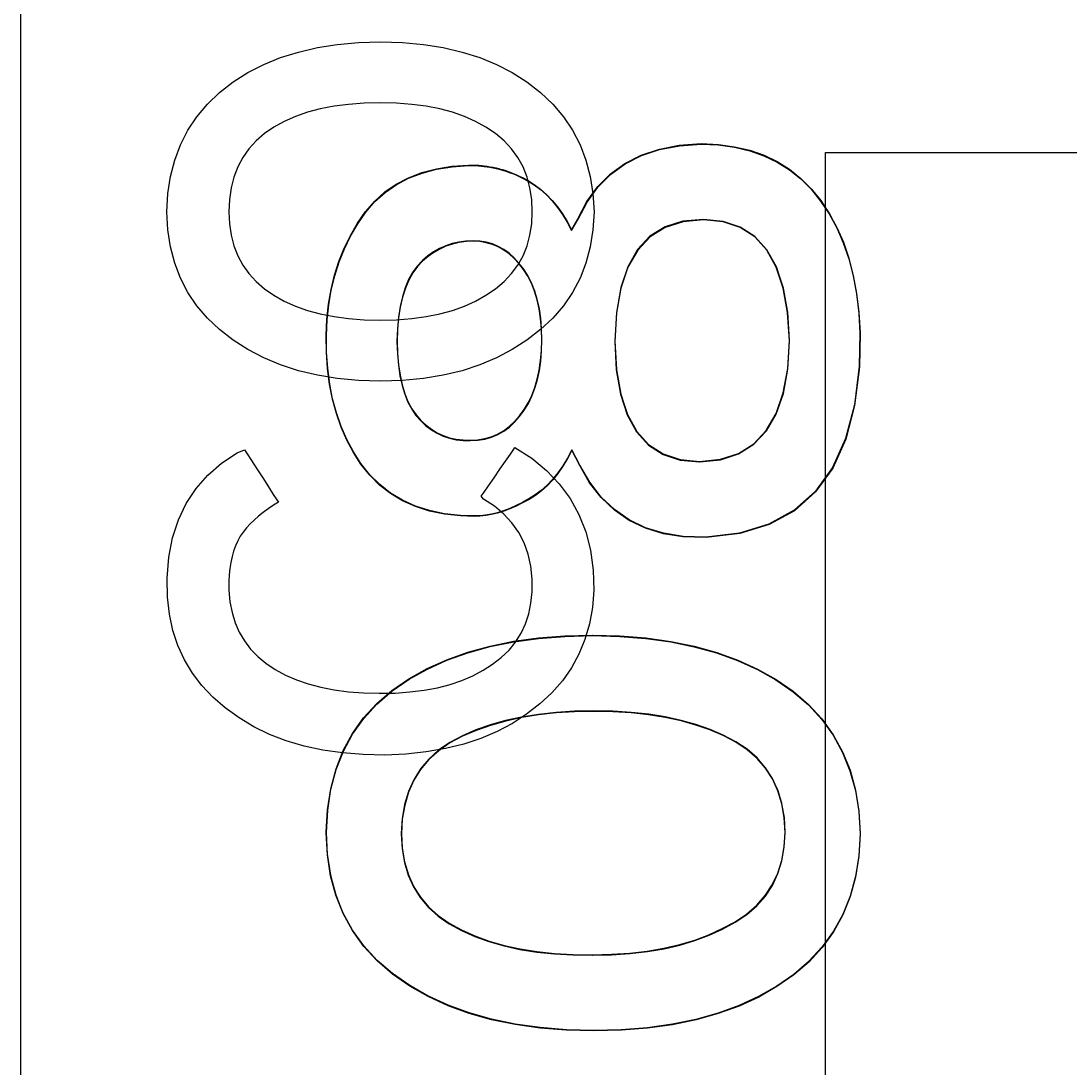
# Model space of a CAD drawing. Extents: x 1 to 47.7, y 0.2 to 35.
# Drawn here: x 36.2985 to 36.4955, y 18.4679 to 18.6645 of the extents above; entities that cross this region are included whole.
import ezdxf

# ---------------------------------------------------------------- set-up
doc = ezdxf.new("R2010")
doc.units = 0
doc.header["$MEASUREMENT"] = 0
for name, color, linetype in [('7_2___8__INDEPENDENT_INPUT', 7, 'CONTINUOUS'), ('7_3___8__OPTOISO_INDEPENDE', 7, 'CONTINUOUS'), ('7_4___24__OPTOISO_INDEPEND', 7, 'CONTINUOUS'), ('7_5___8__INDEPENDENT_INPUT', 7, 'CONTINUOUS'), ('7_6____8__INDEPENDENT_INPU', 7, 'CONTINUOUS'), ('7_7____8__OPTOISO_INDEPEND', 7, 'CONTINUOUS'), ('7_8____8__OPTOISO_INDEPEND', 7, 'CONTINUOUS'), ('8_0_____DWG', 7, 'CONTINUOUS')]:
    doc.layers.add(name, color=color, linetype=linetype)

msp = doc.modelspace()

# ---------------------------------------------------------------- linework, layer by layer
at = {"layer": '7_2___8__INDEPENDENT_INPUT'}
for points in [[(36.42624, 18.64151), (36.42946, 18.64135), (36.4325, 18.64093), (36.43535, 18.64026), (36.43803, 18.63932), (36.44052, 18.63813), (36.44283, 18.63669), (36.44496, 18.63498), (36.44691, 18.63302), (36.44869, 18.63081), (36.4503, 18.62839), (36.45172, 18.62578), (36.45294, 18.62297), (36.45396, 18.61996), (36.45478, 18.61676), (36.45541, 18.61336), (36.45584, 18.60976), (36.45607, 18.60597), (36.45594, 18.59971), (36.45503, 18.59243), (36.45336, 18.58609), (36.45092, 18.58068), (36.44771, 18.5762), (36.44372, 18.57265), (36.43897, 18.57004), (36.43345, 18.56836), (36.42716, 18.56761), (36.42282, 18.56774), (36.41915, 18.56834), (36.41578, 18.56937), (36.41271, 18.57084), (36.40993, 18.57276), (36.40746, 18.57511), (36.40529, 18.5779), (36.40342, 18.58113), (36.40194, 18.58401), (36.40112, 18.58244), (36.40024, 18.58099), (36.39931, 18.57966), (36.39833, 18.57845), (36.39729, 18.57735), (36.39621, 18.57638), (36.39507, 18.57552), (36.39388, 18.57477), (36.39266, 18.57412), (36.39146, 18.57351), (36.39028, 18.57299), (36.38912, 18.57255), (36.38798, 18.57219), (36.38685, 18.57192), (36.38574, 18.57172), (36.38465, 18.57161), (36.38358, 18.57157), (36.38101, 18.57167), (36.37801, 18.572), (36.37519, 18.57259), (36.37257, 18.57343), (36.37014, 18.57453), (36.3679, 18.57587), (36.36585, 18.57747), (36.36399, 18.57932), (36.36232, 18.58143), (36.36091, 18.58361), (36.35967, 18.58592), (36.35861, 18.58836), (36.35771, 18.59092), (36.35699, 18.5936), (36.35644, 18.59641), (36.35606, 18.59934), (36.35585, 18.6024), (36.35581, 18.60552), (36.35595, 18.60848), (36.35626, 18.61134), (36.35673, 18.61411), (36.35738, 18.61678), (36.3582, 18.61936), (36.3592, 18.62185), (36.36036, 18.62425), (36.36169, 18.62655), (36.36321, 18.62874), (36.36492, 18.63071), (36.36683, 18.63242), (36.36895, 18.63388), (36.37126, 18.6351), (36.37378, 18.63607), (36.3765, 18.63678), (36.37943, 18.63725), (36.38255, 18.63747), (36.38343, 18.63748), (36.38393, 18.63746), (36.38444, 18.63743), (36.38496, 18.63738), (36.38549, 18.63732), (36.38603, 18.63725), (36.38658, 18.63716), (36.38714, 18.63706), (36.38771, 18.63694), (36.38832, 18.63679), (36.38894, 18.63662), (36.38956, 18.63643), (36.39018, 18.63621), (36.3908, 18.63597), (36.39143, 18.63571), (36.39206, 18.63542), (36.39269, 18.63511), (36.39361, 18.63463), (36.39486, 18.63385), (36.39604, 18.63296), (36.39717, 18.63196), (36.39823, 18.63084), (36.39923, 18.62962), (36.40017, 18.62829), (36.40105, 18.62685), (36.40186, 18.62529), (36.40308, 18.62739), (36.40478, 18.63062), (36.40681, 18.63343), (36.40919, 18.63582), (36.41192, 18.6378), (36.41498, 18.63935), (36.41839, 18.64049), (36.42215, 18.64121)], [(36.42665, 18.62726), (36.4228, 18.62693), (36.41946, 18.62588), (36.41662, 18.62411), (36.41429, 18.62161), (36.41246, 18.61839), (36.41113, 18.61445), (36.41031, 18.60979), (36.40999, 18.6044), (36.4103, 18.59911), (36.41109, 18.59452), (36.41236, 18.59064), (36.41412, 18.58746), (36.41636, 18.58499), (36.41908, 18.58322), (36.42228, 18.58216), (36.42596, 18.58181), (36.42985, 18.58222), (36.43324, 18.58333), (36.43611, 18.58513), (36.43847, 18.58762), (36.44032, 18.59081), (36.44166, 18.59469), (36.4425, 18.59926), (36.44282, 18.60453), (36.44248, 18.60986), (36.44165, 18.61448), (36.44035, 18.61838), (36.43857, 18.62158), (36.43631, 18.62406), (36.43357, 18.62584), (36.43035, 18.6269)], [(36.38341, 18.62326), (36.38205, 18.6232), (36.38075, 18.62302), (36.37949, 18.62273), (36.37827, 18.62233), (36.3771, 18.6218), (36.37598, 18.62116), (36.37491, 18.6204), (36.37388, 18.61953), (36.37291, 18.61851), (36.37205, 18.61732), (36.37129, 18.61596), (36.37065, 18.61444), (36.37011, 18.61275), (36.36969, 18.61091), (36.36938, 18.6089), (36.36918, 18.60673), (36.3691, 18.6044), (36.36918, 18.60211), (36.36937, 18.59997), (36.36966, 18.59799), (36.37005, 18.59618), (36.37055, 18.59453), (36.37115, 18.59304), (36.37186, 18.59171), (36.37267, 18.59054), (36.37358, 18.58952), (36.37455, 18.58863), (36.37557, 18.58785), (36.37665, 18.5872), (36.37779, 18.58668), (36.37897, 18.58627), (36.38022, 18.586), (36.38152, 18.58584), (36.38287, 18.58582), (36.38425, 18.58589), (36.38556, 18.5861), (36.38681, 18.58645), (36.388, 18.58695), (36.38913, 18.58759), (36.39018, 18.58837), (36.39118, 18.58929), (36.39211, 18.59035), (36.39298, 18.59154), (36.39376, 18.59282), (36.39443, 18.5942), (36.395, 18.59568), (36.39547, 18.59727), (36.39583, 18.59897), (36.39609, 18.60076), (36.39624, 18.60266), (36.39629, 18.60467), (36.39624, 18.60675), (36.39608, 18.60872), (36.39581, 18.61056), (36.39544, 18.61229), (36.39495, 18.61389), (36.39436, 18.61537), (36.39367, 18.61672), (36.39286, 18.61796), (36.39199, 18.61907), (36.39111, 18.62005), (36.39016, 18.6209), (36.38917, 18.62162), (36.38812, 18.62221), (36.38702, 18.62267), (36.38587, 18.62299), (36.38467, 18.62319)], [(36.40579, 18.54919), (36.41094, 18.54906), (36.41584, 18.54867), (36.42051, 18.54802), (36.42494, 18.54711), (36.42914, 18.54594), (36.43309, 18.54451), (36.43681, 18.54282), (36.44029, 18.54087), (36.44352, 18.53865), (36.4464, 18.53617), (36.4489, 18.53345), (36.45104, 18.53048), (36.4528, 18.52727), (36.45419, 18.52381), (36.4552, 18.5201), (36.45584, 18.51614), (36.45611, 18.51194), (36.45584, 18.50777), (36.45521, 18.50386), (36.4542, 18.50018), (36.45283, 18.49675), (36.45108, 18.49357), (36.44897, 18.49062), (36.44649, 18.48793), (36.44364, 18.48547), (36.44045, 18.48326), (36.43703, 18.48131), (36.43335, 18.47962), (36.42943, 18.47819), (36.42526, 18.47702), (36.42083, 18.47611), (36.41616, 18.47546), (36.41123, 18.47507), (36.40606, 18.47494), (36.4009, 18.47507), (36.39598, 18.47547), (36.3913, 18.47613), (36.38686, 18.47705), (36.38266, 18.47824), (36.3787, 18.47969), (36.37498, 18.4814), (36.3715, 18.48338), (36.36826, 18.48562), (36.36537, 18.4881), (36.36286, 18.49082), (36.36073, 18.49378), (36.35899, 18.49699), (36.35762, 18.50043), (36.35664, 18.50411), (36.35603, 18.50803), (36.35581, 18.51219), (36.35606, 18.5164), (36.35667, 18.52035), (36.35766, 18.52405), (36.35902, 18.5275), (36.36075, 18.5307), (36.36285, 18.53365), (36.36531, 18.53635), (36.36815, 18.53879), (36.37134, 18.54098), (36.37478, 18.54291), (36.37846, 18.54457), (36.3824, 18.54598), (36.38658, 18.54714), (36.39101, 18.54803), (36.39569, 18.54867), (36.40061, 18.54906)], [(36.40606, 18.53496), (36.40244, 18.53489), (36.39898, 18.53467), (36.39566, 18.5343), (36.3925, 18.53379), (36.38949, 18.53314), (36.38664, 18.53234), (36.38394, 18.53139), (36.38139, 18.5303), (36.37901, 18.52904), (36.3769, 18.52758), (36.37507, 18.52592), (36.37352, 18.52407), (36.37225, 18.52203), (36.37125, 18.5198), (36.37053, 18.51737), (36.37008, 18.51475), (36.36991, 18.51194), (36.37008, 18.50917), (36.37052, 18.50659), (36.37123, 18.50419), (36.37222, 18.50199), (36.37348, 18.49998), (36.37501, 18.49816), (36.37681, 18.49653), (36.37889, 18.49508), (36.38122, 18.49382), (36.38372, 18.4927), (36.38638, 18.49173), (36.38921, 18.49092), (36.3922, 18.49027), (36.39535, 18.48976), (36.39867, 18.48941), (36.40215, 18.48921), (36.40579, 18.48917), (36.40939, 18.48925), (36.41283, 18.48948), (36.41612, 18.48986), (36.41925, 18.49039), (36.42223, 18.49108), (36.42504, 18.49192), (36.42771, 18.49292), (36.43022, 18.49407), (36.4326, 18.49535), (36.43478, 18.49681), (36.43667, 18.49845), (36.43827, 18.50028), (36.43959, 18.50229), (36.44063, 18.50448), (36.44137, 18.50687), (36.44183, 18.50944), (36.442, 18.51219), (36.44183, 18.51501), (36.44138, 18.51762), (36.44064, 18.52004), (36.43963, 18.52226), (36.43833, 18.52429), (36.43674, 18.52612), (36.43488, 18.52775), (36.43273, 18.52918), (36.43037, 18.53041), (36.42789, 18.53148), (36.42525, 18.5324), (36.42245, 18.53318), (36.41949, 18.53382), (36.41637, 18.53432), (36.4131, 18.53468), (36.40966, 18.53489)]]:
    msp.add_lwpolyline(points, close=True, dxfattribs=at)
at = {"layer": '7_3___8__OPTOISO_INDEPENDE'}
for points in [[(36.42624, 18.64151), (36.42946, 18.64135), (36.4325, 18.64093), (36.43535, 18.64026), (36.43803, 18.63932), (36.44052, 18.63813), (36.44283, 18.63669), (36.44496, 18.63498), (36.44691, 18.63302), (36.44869, 18.63081), (36.4503, 18.62839), (36.45172, 18.62578), (36.45294, 18.62297), (36.45396, 18.61996), (36.45478, 18.61676), (36.45541, 18.61336), (36.45584, 18.60976), (36.45607, 18.60597), (36.45594, 18.59971), (36.45503, 18.59243), (36.45336, 18.58609), (36.45092, 18.58068), (36.44771, 18.5762), (36.44372, 18.57265), (36.43897, 18.57004), (36.43345, 18.56836), (36.42716, 18.56761), (36.42282, 18.56774), (36.41915, 18.56834), (36.41578, 18.56937), (36.41271, 18.57084), (36.40993, 18.57276), (36.40746, 18.57511), (36.40529, 18.5779), (36.40342, 18.58113), (36.40194, 18.58401), (36.40112, 18.58244), (36.40024, 18.58099), (36.39931, 18.57966), (36.39833, 18.57845), (36.39729, 18.57735), (36.39621, 18.57638), (36.39507, 18.57552), (36.39388, 18.57477), (36.39266, 18.57412), (36.39146, 18.57351), (36.39028, 18.57299), (36.38912, 18.57255), (36.38798, 18.57219), (36.38685, 18.57192), (36.38574, 18.57172), (36.38465, 18.57161), (36.38358, 18.57157), (36.38101, 18.57167), (36.37801, 18.572), (36.37519, 18.57259), (36.37257, 18.57343), (36.37014, 18.57453), (36.3679, 18.57587), (36.36585, 18.57747), (36.36399, 18.57932), (36.36232, 18.58143), (36.36091, 18.58361), (36.35967, 18.58592), (36.35861, 18.58836), (36.35771, 18.59092), (36.35699, 18.5936), (36.35644, 18.59641), (36.35606, 18.59934), (36.35585, 18.6024), (36.35581, 18.60552), (36.35595, 18.60848), (36.35626, 18.61134), (36.35673, 18.61411), (36.35738, 18.61678), (36.3582, 18.61936), (36.3592, 18.62185), (36.36036, 18.62425), (36.36169, 18.62655), (36.36321, 18.62874), (36.36492, 18.63071), (36.36683, 18.63242), (36.36895, 18.63388), (36.37126, 18.6351), (36.37378, 18.63607), (36.3765, 18.63678), (36.37943, 18.63725), (36.38255, 18.63747), (36.38343, 18.63748), (36.38393, 18.63746), (36.38444, 18.63743), (36.38496, 18.63738), (36.38549, 18.63732), (36.38603, 18.63725), (36.38658, 18.63716), (36.38714, 18.63706), (36.38771, 18.63694), (36.38832, 18.63679), (36.38894, 18.63662), (36.38956, 18.63643), (36.39018, 18.63621), (36.3908, 18.63597), (36.39143, 18.63571), (36.39206, 18.63542), (36.39269, 18.63511), (36.39361, 18.63463), (36.39486, 18.63385), (36.39604, 18.63296), (36.39717, 18.63196), (36.39823, 18.63084), (36.39923, 18.62962), (36.40017, 18.62829), (36.40105, 18.62685), (36.40186, 18.62529), (36.40308, 18.62739), (36.40478, 18.63062), (36.40681, 18.63343), (36.40919, 18.63582), (36.41192, 18.6378), (36.41498, 18.63935), (36.41839, 18.64049), (36.42215, 18.64121)], [(36.42665, 18.62726), (36.4228, 18.62693), (36.41946, 18.62588), (36.41662, 18.62411), (36.41429, 18.62161), (36.41246, 18.61839), (36.41113, 18.61445), (36.41031, 18.60979), (36.40999, 18.6044), (36.4103, 18.59911), (36.41109, 18.59452), (36.41236, 18.59064), (36.41412, 18.58746), (36.41636, 18.58499), (36.41908, 18.58322), (36.42228, 18.58216), (36.42596, 18.58181), (36.42985, 18.58222), (36.43324, 18.58333), (36.43611, 18.58513), (36.43847, 18.58762), (36.44032, 18.59081), (36.44166, 18.59469), (36.4425, 18.59926), (36.44282, 18.60453), (36.44248, 18.60986), (36.44165, 18.61448), (36.44035, 18.61838), (36.43857, 18.62158), (36.43631, 18.62406), (36.43357, 18.62584), (36.43035, 18.6269)], [(36.38341, 18.62326), (36.38205, 18.6232), (36.38075, 18.62302), (36.37949, 18.62273), (36.37827, 18.62233), (36.3771, 18.6218), (36.37598, 18.62116), (36.37491, 18.6204), (36.37388, 18.61953), (36.37291, 18.61851), (36.37205, 18.61732), (36.37129, 18.61596), (36.37065, 18.61444), (36.37011, 18.61275), (36.36969, 18.61091), (36.36938, 18.6089), (36.36918, 18.60673), (36.3691, 18.6044), (36.36918, 18.60211), (36.36937, 18.59997), (36.36966, 18.59799), (36.37005, 18.59618), (36.37055, 18.59453), (36.37115, 18.59304), (36.37186, 18.59171), (36.37267, 18.59054), (36.37358, 18.58952), (36.37455, 18.58863), (36.37557, 18.58785), (36.37665, 18.5872), (36.37779, 18.58668), (36.37897, 18.58627), (36.38022, 18.586), (36.38152, 18.58584), (36.38287, 18.58582), (36.38425, 18.58589), (36.38556, 18.5861), (36.38681, 18.58645), (36.388, 18.58695), (36.38913, 18.58759), (36.39018, 18.58837), (36.39118, 18.58929), (36.39211, 18.59035), (36.39298, 18.59154), (36.39376, 18.59282), (36.39443, 18.5942), (36.395, 18.59568), (36.39547, 18.59727), (36.39583, 18.59897), (36.39609, 18.60076), (36.39624, 18.60266), (36.39629, 18.60467), (36.39624, 18.60675), (36.39608, 18.60872), (36.39581, 18.61056), (36.39544, 18.61229), (36.39495, 18.61389), (36.39436, 18.61537), (36.39367, 18.61672), (36.39286, 18.61796), (36.39199, 18.61907), (36.39111, 18.62005), (36.39016, 18.6209), (36.38917, 18.62162), (36.38812, 18.62221), (36.38702, 18.62267), (36.38587, 18.62299), (36.38467, 18.62319)], [(36.40579, 18.54919), (36.41094, 18.54906), (36.41584, 18.54867), (36.42051, 18.54802), (36.42494, 18.54711), (36.42914, 18.54594), (36.43309, 18.54451), (36.43681, 18.54282), (36.44029, 18.54087), (36.44352, 18.53865), (36.4464, 18.53617), (36.4489, 18.53345), (36.45104, 18.53048), (36.4528, 18.52727), (36.45419, 18.52381), (36.4552, 18.5201), (36.45584, 18.51614), (36.45611, 18.51194), (36.45584, 18.50777), (36.45521, 18.50386), (36.4542, 18.50018), (36.45283, 18.49675), (36.45108, 18.49357), (36.44897, 18.49062), (36.44649, 18.48793), (36.44364, 18.48547), (36.44045, 18.48326), (36.43703, 18.48131), (36.43335, 18.47962), (36.42943, 18.47819), (36.42526, 18.47702), (36.42083, 18.47611), (36.41616, 18.47546), (36.41123, 18.47507), (36.40606, 18.47494), (36.4009, 18.47507), (36.39598, 18.47547), (36.3913, 18.47613), (36.38686, 18.47705), (36.38266, 18.47824), (36.3787, 18.47969), (36.37498, 18.4814), (36.3715, 18.48338), (36.36826, 18.48562), (36.36537, 18.4881), (36.36286, 18.49082), (36.36073, 18.49378), (36.35899, 18.49699), (36.35762, 18.50043), (36.35664, 18.50411), (36.35603, 18.50803), (36.35581, 18.51219), (36.35606, 18.5164), (36.35667, 18.52035), (36.35766, 18.52405), (36.35902, 18.5275), (36.36075, 18.5307), (36.36285, 18.53365), (36.36531, 18.53635), (36.36815, 18.53879), (36.37134, 18.54098), (36.37478, 18.54291), (36.37846, 18.54457), (36.3824, 18.54598), (36.38658, 18.54714), (36.39101, 18.54803), (36.39569, 18.54867), (36.40061, 18.54906)], [(36.40606, 18.53496), (36.40244, 18.53489), (36.39898, 18.53467), (36.39566, 18.5343), (36.3925, 18.53379), (36.38949, 18.53314), (36.38664, 18.53234), (36.38394, 18.53139), (36.38139, 18.5303), (36.37901, 18.52904), (36.3769, 18.52758), (36.37507, 18.52592), (36.37352, 18.52407), (36.37225, 18.52203), (36.37125, 18.5198), (36.37053, 18.51737), (36.37008, 18.51475), (36.36991, 18.51194), (36.37008, 18.50917), (36.37052, 18.50659), (36.37123, 18.50419), (36.37222, 18.50199), (36.37348, 18.49998), (36.37501, 18.49816), (36.37681, 18.49653), (36.37889, 18.49508), (36.38122, 18.49382), (36.38372, 18.4927), (36.38638, 18.49173), (36.38921, 18.49092), (36.3922, 18.49027), (36.39535, 18.48976), (36.39867, 18.48941), (36.40215, 18.48921), (36.40579, 18.48917), (36.40939, 18.48925), (36.41283, 18.48948), (36.41612, 18.48986), (36.41925, 18.49039), (36.42223, 18.49108), (36.42504, 18.49192), (36.42771, 18.49292), (36.43022, 18.49407), (36.4326, 18.49535), (36.43478, 18.49681), (36.43667, 18.49845), (36.43827, 18.50028), (36.43959, 18.50229), (36.44063, 18.50448), (36.44137, 18.50687), (36.44183, 18.50944), (36.442, 18.51219), (36.44183, 18.51501), (36.44138, 18.51762), (36.44064, 18.52004), (36.43963, 18.52226), (36.43833, 18.52429), (36.43674, 18.52612), (36.43488, 18.52775), (36.43273, 18.52918), (36.43037, 18.53041), (36.42789, 18.53148), (36.42525, 18.5324), (36.42245, 18.53318), (36.41949, 18.53382), (36.41637, 18.53432), (36.4131, 18.53468), (36.40966, 18.53489)]]:
    msp.add_lwpolyline(points, close=True, dxfattribs=at)
at = {"layer": '7_4___24__OPTOISO_INDEPEND'}
for points in [[(36.36597, 18.66065), (36.3701, 18.66051), (36.37404, 18.66014), (36.37778, 18.65954), (36.38132, 18.65871), (36.38466, 18.65766), (36.3878, 18.65637), (36.39074, 18.65485), (36.39348, 18.6531), (36.39604, 18.65111), (36.39835, 18.64892), (36.40035, 18.64656), (36.40206, 18.64402), (36.40347, 18.6413), (36.40458, 18.63842), (36.40539, 18.63535), (36.4059, 18.63211), (36.40611, 18.6287), (36.4059, 18.62532), (36.40539, 18.62211), (36.40458, 18.61908), (36.40347, 18.61623), (36.40206, 18.61355), (36.40035, 18.61105), (36.39835, 18.60873), (36.39604, 18.60659), (36.39348, 18.6046), (36.39074, 18.60281), (36.3878, 18.60125), (36.38466, 18.59993), (36.38132, 18.59885), (36.37778, 18.598), (36.37404, 18.59738), (36.3701, 18.597), (36.36597, 18.59686), (36.36183, 18.597), (36.35788, 18.59738), (36.35413, 18.598), (36.35058, 18.59885), (36.34722, 18.59993), (36.34405, 18.60125), (36.34109, 18.60281), (36.33831, 18.6046), (36.33575, 18.60659), (36.33348, 18.60873), (36.33151, 18.61105), (36.32983, 18.61355), (36.32845, 18.61623), (36.32736, 18.61908), (36.32657, 18.62211), (36.32607, 18.62532), (36.32587, 18.6287), (36.32607, 18.63211), (36.32657, 18.63535), (36.32736, 18.63842), (36.32845, 18.6413), (36.32983, 18.64402), (36.33151, 18.64656), (36.33348, 18.64892), (36.33575, 18.65111), (36.33831, 18.6531), (36.34109, 18.65485), (36.34405, 18.65637), (36.34722, 18.65766), (36.35058, 18.65871), (36.35413, 18.65954), (36.35788, 18.66014), (36.36183, 18.66051)], [(36.36597, 18.64916), (36.36291, 18.64909), (36.36001, 18.64888), (36.35727, 18.64852), (36.35469, 18.64802), (36.35227, 18.64738), (36.35001, 18.64659), (36.3479, 18.64567), (36.34595, 18.6446), (36.34419, 18.64338), (36.34264, 18.64202), (36.34129, 18.64052), (36.34015, 18.63889), (36.33921, 18.63712), (36.33847, 18.63522), (36.33794, 18.63318), (36.33761, 18.63101), (36.33748, 18.6287), (36.33761, 18.62644), (36.33794, 18.62431), (36.33847, 18.62231), (36.33921, 18.62043), (36.34015, 18.61869), (36.34129, 18.61708), (36.34264, 18.61559), (36.34419, 18.61424), (36.34595, 18.61301), (36.3479, 18.61192), (36.35001, 18.61097), (36.35227, 18.61017), (36.35469, 18.60952), (36.35727, 18.60901), (36.36001, 18.60864), (36.36291, 18.60842), (36.36597, 18.60835), (36.36899, 18.60842), (36.37185, 18.60864), (36.37456, 18.60901), (36.37711, 18.60952), (36.37951, 18.61017), (36.38175, 18.61097), (36.38384, 18.61192), (36.38577, 18.61301), (36.38757, 18.61424), (36.3892, 18.61559), (36.39061, 18.61708), (36.3918, 18.61869), (36.39277, 18.62043), (36.39353, 18.62231), (36.39407, 18.62431), (36.3944, 18.62644), (36.3945, 18.6287), (36.3944, 18.63101), (36.39407, 18.63318), (36.39353, 18.63522), (36.39277, 18.63712), (36.3918, 18.63889), (36.39061, 18.64052), (36.3892, 18.64202), (36.38757, 18.64338), (36.38577, 18.6446), (36.38384, 18.64567), (36.38175, 18.64659), (36.37951, 18.64738), (36.37711, 18.64802), (36.37456, 18.64852), (36.37185, 18.64888), (36.36899, 18.64909)], [(36.39125, 18.58444), (36.3944, 18.5824), (36.39718, 18.58013), (36.39958, 18.57761), (36.40161, 18.57485), (36.40327, 18.57185), (36.40454, 18.56861), (36.40544, 18.56513), (36.40597, 18.56141), (36.40609, 18.55763), (36.40581, 18.55437), (36.40525, 18.55129), (36.4044, 18.54837), (36.40327, 18.54562), (36.40186, 18.54304), (36.40017, 18.54062), (36.39819, 18.53838), (36.39593, 18.5363), (36.39343, 18.53437), (36.39076, 18.53262), (36.3879, 18.5311), (36.38485, 18.5298), (36.38162, 18.52873), (36.37819, 18.52788), (36.37458, 18.52725), (36.37078, 18.52685), (36.36679, 18.52667), (36.36273, 18.52675), (36.35884, 18.52706), (36.35514, 18.5276), (36.35163, 18.52836), (36.3483, 18.52935), (36.34516, 18.53055), (36.3422, 18.53199), (36.33942, 18.53364), (36.33683, 18.53551), (36.33449, 18.53752), (36.33243, 18.5397), (36.33066, 18.54205), (36.32916, 18.54456), (36.32794, 18.54724), (36.327, 18.55009), (36.32635, 18.55311), (36.32597, 18.5563), (36.3259, 18.55989), (36.32624, 18.56382), (36.32695, 18.56747), (36.32804, 18.57084), (36.3295, 18.57392), (36.33134, 18.57672), (36.33355, 18.57924), (36.33614, 18.58147), (36.3391, 18.58342), (36.34047, 18.58399), (36.34096, 18.58324), (36.34176, 18.582), (36.34277, 18.58043), (36.34387, 18.57873), (36.34494, 18.57707), (36.34586, 18.57563), (36.34653, 18.57459), (36.34682, 18.57414), (36.3459, 18.57357), (36.3449, 18.57291), (36.34395, 18.57223), (36.34307, 18.57153), (36.34226, 18.57081), (36.34151, 18.57008), (36.34082, 18.56932), (36.3402, 18.56855), (36.33964, 18.56776), (36.33917, 18.56688), (36.33875, 18.56595), (36.33839, 18.56497), (36.3381, 18.56394), (36.33786, 18.56285), (36.33768, 18.56171), (36.33756, 18.56052), (36.33749, 18.55928), (36.33751, 18.55761), (36.33771, 18.55546), (36.3381, 18.55343), (36.33868, 18.55153), (36.33945, 18.54976), (36.34042, 18.54811), (36.34158, 18.54658), (36.34294, 18.54519), (36.34448, 18.54391), (36.34623, 18.54275), (36.34815, 18.5417), (36.35022, 18.5408), (36.35243, 18.54003), (36.3548, 18.5394), (36.35731, 18.5389), (36.35998, 18.53855), (36.3628, 18.53833), (36.36576, 18.53826), (36.36872, 18.53832), (36.37152, 18.53851), (36.37418, 18.53885), (36.37668, 18.53932), (36.37905, 18.53994), (36.38126, 18.54069), (36.38333, 18.54157), (36.38525, 18.5426), (36.38703, 18.54375), (36.38868, 18.54501), (36.39013, 18.54639), (36.39136, 18.5479), (36.3924, 18.54953), (36.39322, 18.55129), (36.39385, 18.55317), (36.39426, 18.55518), (36.39447, 18.55732), (36.39448, 18.5597), (36.39423, 18.56213), (36.39373, 18.56441), (36.39297, 18.56653), (36.39196, 18.56849), (36.39069, 18.57029), (36.38917, 18.57194), (36.3874, 18.57342), (36.38536, 18.57475), (36.38491, 18.57526), (36.38544, 18.57603), (36.38628, 18.57725), (36.38732, 18.57874), (36.38842, 18.58034), (36.38948, 18.58188), (36.39039, 18.58319), (36.39101, 18.5841)]]:
    msp.add_lwpolyline(points, close=True, dxfattribs=at)
msp.add_lwpolyline([(36.49957, 18.33981), (36.44958, 18.33981), (36.44958, 18.63986), (36.70423, 18.63986)], dxfattribs=at)
at = {"layer": '7_5___8__INDEPENDENT_INPUT'}
for points in [[(36.42622, 18.64141), (36.42944, 18.64125), (36.43248, 18.64084), (36.43534, 18.64016), (36.43801, 18.63923), (36.44051, 18.63804), (36.44282, 18.63659), (36.44495, 18.63489), (36.44689, 18.63293), (36.44867, 18.63071), (36.45029, 18.6283), (36.4517, 18.62568), (36.45292, 18.62287), (36.45395, 18.61987), (36.45477, 18.61666), (36.4554, 18.61326), (36.45583, 18.60967), (36.45606, 18.60587), (36.45592, 18.59961), (36.45502, 18.59234), (36.45335, 18.58599), (36.4509, 18.58058), (36.44769, 18.5761), (36.44371, 18.57256), (36.43896, 18.56995), (36.43344, 18.56826), (36.42715, 18.56752), (36.4228, 18.56765), (36.41913, 18.56824), (36.41576, 18.56928), (36.41269, 18.57075), (36.40992, 18.57266), (36.40745, 18.57501), (36.40528, 18.5778), (36.40341, 18.58103), (36.40193, 18.58391), (36.4011, 18.58235), (36.40023, 18.5809), (36.3993, 18.57957), (36.39831, 18.57836), (36.39728, 18.57726), (36.39619, 18.57628), (36.39506, 18.57542), (36.39387, 18.57468), (36.39264, 18.57402), (36.39145, 18.57342), (36.39027, 18.5729), (36.38911, 18.57246), (36.38796, 18.5721), (36.38684, 18.57182), (36.38573, 18.57163), (36.38464, 18.57151), (36.38356, 18.57148), (36.381, 18.57157), (36.37799, 18.57191), (36.37518, 18.5725), (36.37256, 18.57334), (36.37013, 18.57443), (36.36788, 18.57578), (36.36583, 18.57738), (36.36397, 18.57923), (36.3623, 18.58133), (36.3609, 18.58352), (36.35966, 18.58583), (36.35859, 18.58826), (36.3577, 18.59082), (36.35698, 18.59351), (36.35643, 18.59632), (36.35605, 18.59925), (36.35584, 18.60231), (36.3558, 18.60543), (36.35594, 18.60838), (36.35624, 18.61124), (36.35672, 18.61401), (36.35737, 18.61669), (36.35819, 18.61927), (36.35918, 18.62176), (36.36035, 18.62415), (36.36168, 18.62646), (36.36319, 18.62865), (36.3649, 18.63061), (36.36682, 18.63232), (36.36893, 18.63379), (36.37125, 18.635), (36.37377, 18.63597), (36.37649, 18.63669), (36.37941, 18.63716), (36.38254, 18.63738), (36.38342, 18.63739), (36.38392, 18.63737), (36.38442, 18.63733), (36.38494, 18.63729), (36.38547, 18.63723), (36.38601, 18.63715), (36.38656, 18.63707), (36.38713, 18.63697), (36.3877, 18.63685), (36.38831, 18.6367), (36.38892, 18.63653), (36.38954, 18.63633), (36.39016, 18.63611), (36.39079, 18.63587), (36.39141, 18.63561), (36.39204, 18.63533), (36.39268, 18.63502), (36.39359, 18.63453), (36.39484, 18.63375), (36.39603, 18.63286), (36.39716, 18.63186), (36.39822, 18.63075), (36.39922, 18.62953), (36.40016, 18.62819), (36.40104, 18.62675), (36.40185, 18.6252), (36.40307, 18.6273), (36.40476, 18.63053), (36.4068, 18.63333), (36.40918, 18.63573), (36.4119, 18.6377), (36.41497, 18.63926), (36.41837, 18.64039), (36.42212, 18.64111)], [(36.42664, 18.62716), (36.42279, 18.62684), (36.41945, 18.62578), (36.41661, 18.62401), (36.41427, 18.62152), (36.41244, 18.6183), (36.41112, 18.61436), (36.4103, 18.6097), (36.40998, 18.60431), (36.41029, 18.59901), (36.41108, 18.59442), (36.41235, 18.59054), (36.41411, 18.58736), (36.41634, 18.58489), (36.41906, 18.58313), (36.42226, 18.58207), (36.42594, 18.58171), (36.42984, 18.58213), (36.43322, 18.58323), (36.4361, 18.58503), (36.43846, 18.58753), (36.44031, 18.59071), (36.44165, 18.59459), (36.44248, 18.59917), (36.4428, 18.60444), (36.44246, 18.60976), (36.44164, 18.61438), (36.44034, 18.61829), (36.43856, 18.62148), (36.4363, 18.62397), (36.43356, 18.62574), (36.43034, 18.62681)], [(36.3834, 18.62316), (36.38204, 18.6231), (36.38073, 18.62293), (36.37947, 18.62264), (36.37826, 18.62223), (36.37709, 18.62171), (36.37597, 18.62107), (36.3749, 18.62031), (36.37387, 18.61944), (36.3729, 18.61842), (36.37203, 18.61722), (36.37128, 18.61586), (36.37063, 18.61434), (36.3701, 18.61266), (36.36968, 18.61081), (36.36937, 18.60881), (36.36917, 18.60664), (36.36909, 18.60431), (36.36917, 18.60201), (36.36935, 18.59987), (36.36964, 18.5979), (36.37004, 18.59608), (36.37054, 18.59443), (36.37114, 18.59294), (36.37185, 18.59161), (36.37266, 18.59045), (36.37357, 18.58943), (36.37453, 18.58853), (36.37556, 18.58776), (36.37664, 18.58711), (36.37777, 18.58658), (36.37896, 18.58618), (36.3802, 18.5859), (36.3815, 18.58575), (36.38285, 18.58572), (36.38423, 18.58579), (36.38555, 18.586), (36.3868, 18.58636), (36.38799, 18.58686), (36.38911, 18.58749), (36.39017, 18.58827), (36.39117, 18.58919), (36.3921, 18.59026), (36.39296, 18.59144), (36.39374, 18.59272), (36.39442, 18.5941), (36.39499, 18.59559), (36.39545, 18.59718), (36.39581, 18.59887), (36.39607, 18.60067), (36.39623, 18.60257), (36.39628, 18.60457), (36.39623, 18.60666), (36.39607, 18.60863), (36.3958, 18.61047), (36.39542, 18.61219), (36.39494, 18.61379), (36.39435, 18.61527), (36.39365, 18.61663), (36.39285, 18.61786), (36.39198, 18.61897), (36.39109, 18.61995), (36.39015, 18.6208), (36.38916, 18.62152), (36.38811, 18.62211), (36.38701, 18.62257), (36.38586, 18.6229), (36.38465, 18.6231)], [(36.40578, 18.54909), (36.41092, 18.54896), (36.41583, 18.54857), (36.4205, 18.54792), (36.42493, 18.54701), (36.42912, 18.54584), (36.43308, 18.54441), (36.43679, 18.54272), (36.44027, 18.54077), (36.4435, 18.53855), (36.44638, 18.53608), (36.44889, 18.53336), (36.45103, 18.53039), (36.45279, 18.52717), (36.45417, 18.52371), (36.45519, 18.52), (36.45583, 18.51604), (36.4561, 18.51184), (36.45583, 18.50768), (36.45519, 18.50376), (36.45419, 18.50009), (36.45281, 18.49666), (36.45107, 18.49347), (36.44896, 18.49053), (36.44647, 18.48783), (36.44362, 18.48538), (36.44044, 18.48317), (36.43702, 18.48122), (36.43334, 18.47953), (36.42942, 18.4781), (36.42524, 18.47693), (36.42082, 18.47602), (36.41615, 18.47537), (36.41122, 18.47498), (36.40605, 18.47485), (36.40089, 18.47498), (36.39597, 18.47537), (36.39129, 18.47603), (36.38685, 18.47696), (36.38264, 18.47814), (36.37868, 18.47959), (36.37496, 18.48131), (36.37148, 18.48329), (36.36825, 18.48553), (36.36536, 18.48801), (36.36285, 18.49073), (36.36072, 18.49369), (36.35897, 18.49689), (36.35761, 18.50033), (36.35662, 18.50401), (36.35602, 18.50794), (36.35579, 18.5121), (36.35604, 18.5163), (36.35666, 18.52026), (36.35765, 18.52396), (36.35901, 18.52741), (36.36073, 18.53061), (36.36283, 18.53356), (36.3653, 18.53625), (36.36814, 18.5387), (36.37132, 18.54089), (36.37476, 18.54281), (36.37845, 18.54448), (36.38238, 18.54589), (36.38657, 18.54704), (36.391, 18.54794), (36.39567, 18.54858), (36.4006, 18.54896)], [(36.40605, 18.53486), (36.40243, 18.53479), (36.39896, 18.53457), (36.39565, 18.53421), (36.39249, 18.5337), (36.38948, 18.53304), (36.38663, 18.53224), (36.38392, 18.53129), (36.38137, 18.5302), (36.379, 18.52894), (36.37689, 18.52748), (36.37506, 18.52583), (36.37351, 18.52398), (36.37223, 18.52193), (36.37123, 18.5197), (36.37051, 18.51727), (36.37007, 18.51465), (36.3699, 18.51184), (36.37007, 18.50907), (36.3705, 18.50649), (36.37122, 18.5041), (36.3722, 18.5019), (36.37346, 18.49989), (36.37499, 18.49806), (36.3768, 18.49643), (36.37888, 18.49499), (36.38121, 18.49372), (36.38371, 18.4926), (36.38637, 18.49164), (36.3892, 18.49083), (36.39218, 18.49017), (36.39534, 18.48967), (36.39865, 18.48932), (36.40213, 18.48912), (36.40578, 18.48907), (36.40937, 18.48915), (36.41282, 18.48938), (36.4161, 18.48976), (36.41924, 18.4903), (36.42221, 18.49099), (36.42503, 18.49183), (36.42769, 18.49282), (36.4302, 18.49397), (36.43259, 18.49526), (36.43477, 18.49671), (36.43666, 18.49835), (36.43826, 18.50018), (36.43958, 18.50219), (36.44061, 18.50439), (36.44136, 18.50677), (36.44182, 18.50934), (36.44199, 18.5121), (36.44182, 18.51491), (36.44137, 18.51753), (36.44063, 18.51995), (36.43961, 18.52217), (36.43831, 18.52419), (36.43673, 18.52602), (36.43486, 18.52765), (36.43271, 18.52909), (36.43035, 18.53032), (36.42788, 18.53138), (36.42524, 18.53231), (36.42244, 18.53309), (36.41948, 18.53373), (36.41636, 18.53423), (36.41308, 18.53458), (36.40964, 18.53479)]]:
    msp.add_lwpolyline(points, close=True, dxfattribs=at)
at = {"layer": '7_6____8__INDEPENDENT_INPU'}
for points in [[(36.42622, 18.64151), (36.42944, 18.64135), (36.43248, 18.64093), (36.43534, 18.64026), (36.43801, 18.63932), (36.44051, 18.63813), (36.44282, 18.63669), (36.44495, 18.63498), (36.44689, 18.63302), (36.44867, 18.63081), (36.45029, 18.62839), (36.4517, 18.62578), (36.45292, 18.62297), (36.45395, 18.61996), (36.45477, 18.61676), (36.4554, 18.61336), (36.45583, 18.60976), (36.45606, 18.60597), (36.45592, 18.59971), (36.45502, 18.59243), (36.45335, 18.58609), (36.4509, 18.58068), (36.44769, 18.5762), (36.44371, 18.57265), (36.43896, 18.57004), (36.43344, 18.56836), (36.42715, 18.56761), (36.4228, 18.56774), (36.41913, 18.56834), (36.41576, 18.56937), (36.41269, 18.57084), (36.40992, 18.57276), (36.40745, 18.57511), (36.40528, 18.5779), (36.40341, 18.58113), (36.40193, 18.58401), (36.4011, 18.58244), (36.40023, 18.58099), (36.3993, 18.57966), (36.39831, 18.57845), (36.39728, 18.57735), (36.39619, 18.57638), (36.39506, 18.57552), (36.39387, 18.57477), (36.39264, 18.57412), (36.39145, 18.57351), (36.39027, 18.57299), (36.38911, 18.57255), (36.38796, 18.57219), (36.38684, 18.57192), (36.38573, 18.57172), (36.38464, 18.57161), (36.38356, 18.57157), (36.381, 18.57167), (36.37799, 18.572), (36.37518, 18.57259), (36.37256, 18.57343), (36.37013, 18.57453), (36.36788, 18.57587), (36.36583, 18.57747), (36.36397, 18.57932), (36.3623, 18.58143), (36.3609, 18.58361), (36.35966, 18.58592), (36.35859, 18.58836), (36.3577, 18.59092), (36.35698, 18.5936), (36.35643, 18.59641), (36.35605, 18.59934), (36.35584, 18.6024), (36.3558, 18.60552), (36.35594, 18.60848), (36.35624, 18.61134), (36.35672, 18.61411), (36.35737, 18.61678), (36.35819, 18.61936), (36.35918, 18.62185), (36.36035, 18.62425), (36.36168, 18.62655), (36.36319, 18.62874), (36.3649, 18.63071), (36.36682, 18.63242), (36.36893, 18.63388), (36.37125, 18.6351), (36.37377, 18.63607), (36.37649, 18.63678), (36.37941, 18.63725), (36.38254, 18.63747), (36.38342, 18.63748), (36.38392, 18.63746), (36.38442, 18.63743), (36.38494, 18.63738), (36.38547, 18.63732), (36.38601, 18.63725), (36.38656, 18.63716), (36.38713, 18.63706), (36.3877, 18.63694), (36.38831, 18.63679), (36.38892, 18.63662), (36.38954, 18.63643), (36.39016, 18.63621), (36.39079, 18.63597), (36.39141, 18.63571), (36.39204, 18.63542), (36.39268, 18.63511), (36.39359, 18.63463), (36.39484, 18.63385), (36.39603, 18.63296), (36.39716, 18.63196), (36.39822, 18.63084), (36.39922, 18.62962), (36.40016, 18.62829), (36.40104, 18.62685), (36.40185, 18.62529), (36.40307, 18.62739), (36.40476, 18.63062), (36.4068, 18.63343), (36.40918, 18.63582), (36.4119, 18.6378), (36.41497, 18.63935), (36.41837, 18.64049), (36.42212, 18.64121)], [(36.42664, 18.62726), (36.42279, 18.62693), (36.41945, 18.62588), (36.41661, 18.62411), (36.41427, 18.62161), (36.41244, 18.61839), (36.41112, 18.61445), (36.4103, 18.60979), (36.40998, 18.6044), (36.41029, 18.59911), (36.41108, 18.59452), (36.41235, 18.59064), (36.41411, 18.58746), (36.41634, 18.58499), (36.41906, 18.58322), (36.42226, 18.58216), (36.42594, 18.58181), (36.42984, 18.58222), (36.43322, 18.58333), (36.4361, 18.58513), (36.43846, 18.58762), (36.44031, 18.59081), (36.44165, 18.59469), (36.44248, 18.59926), (36.4428, 18.60453), (36.44246, 18.60986), (36.44164, 18.61448), (36.44034, 18.61838), (36.43856, 18.62158), (36.4363, 18.62406), (36.43356, 18.62584), (36.43034, 18.6269)], [(36.3834, 18.62326), (36.38204, 18.6232), (36.38073, 18.62302), (36.37947, 18.62273), (36.37826, 18.62233), (36.37709, 18.6218), (36.37597, 18.62116), (36.3749, 18.6204), (36.37387, 18.61953), (36.3729, 18.61851), (36.37203, 18.61732), (36.37128, 18.61596), (36.37063, 18.61444), (36.3701, 18.61275), (36.36968, 18.61091), (36.36937, 18.6089), (36.36917, 18.60673), (36.36909, 18.6044), (36.36917, 18.60211), (36.36935, 18.59997), (36.36964, 18.59799), (36.37004, 18.59618), (36.37054, 18.59453), (36.37114, 18.59304), (36.37185, 18.59171), (36.37266, 18.59054), (36.37357, 18.58952), (36.37453, 18.58863), (36.37556, 18.58785), (36.37664, 18.5872), (36.37777, 18.58668), (36.37896, 18.58627), (36.3802, 18.586), (36.3815, 18.58584), (36.38285, 18.58582), (36.38423, 18.58589), (36.38555, 18.5861), (36.3868, 18.58645), (36.38799, 18.58695), (36.38911, 18.58759), (36.39017, 18.58837), (36.39117, 18.58929), (36.3921, 18.59035), (36.39296, 18.59154), (36.39374, 18.59282), (36.39442, 18.5942), (36.39499, 18.59568), (36.39545, 18.59727), (36.39581, 18.59897), (36.39607, 18.60076), (36.39623, 18.60266), (36.39628, 18.60467), (36.39623, 18.60675), (36.39607, 18.60872), (36.3958, 18.61056), (36.39542, 18.61229), (36.39494, 18.61389), (36.39435, 18.61537), (36.39365, 18.61672), (36.39285, 18.61796), (36.39198, 18.61907), (36.39109, 18.62005), (36.39015, 18.6209), (36.38916, 18.62162), (36.38811, 18.62221), (36.38701, 18.62267), (36.38586, 18.62299), (36.38465, 18.62319)], [(36.40578, 18.54919), (36.41092, 18.54906), (36.41583, 18.54867), (36.4205, 18.54802), (36.42493, 18.54711), (36.42912, 18.54594), (36.43308, 18.54451), (36.43679, 18.54282), (36.44027, 18.54087), (36.4435, 18.53865), (36.44638, 18.53617), (36.44889, 18.53345), (36.45103, 18.53048), (36.45279, 18.52727), (36.45417, 18.52381), (36.45519, 18.5201), (36.45583, 18.51614), (36.4561, 18.51194), (36.45583, 18.50777), (36.45519, 18.50386), (36.45419, 18.50018), (36.45281, 18.49675), (36.45107, 18.49357), (36.44896, 18.49062), (36.44647, 18.48793), (36.44362, 18.48547), (36.44044, 18.48326), (36.43702, 18.48131), (36.43334, 18.47962), (36.42942, 18.47819), (36.42524, 18.47702), (36.42082, 18.47611), (36.41615, 18.47546), (36.41122, 18.47507), (36.40605, 18.47494), (36.40089, 18.47507), (36.39597, 18.47547), (36.39129, 18.47613), (36.38685, 18.47705), (36.38264, 18.47824), (36.37868, 18.47969), (36.37496, 18.4814), (36.37148, 18.48338), (36.36825, 18.48562), (36.36536, 18.4881), (36.36285, 18.49082), (36.36072, 18.49378), (36.35897, 18.49699), (36.35761, 18.50043), (36.35662, 18.50411), (36.35602, 18.50803), (36.35579, 18.51219), (36.35604, 18.5164), (36.35666, 18.52035), (36.35765, 18.52405), (36.35901, 18.5275), (36.36073, 18.5307), (36.36283, 18.53365), (36.3653, 18.53635), (36.36814, 18.53879), (36.37132, 18.54098), (36.37476, 18.54291), (36.37845, 18.54457), (36.38238, 18.54598), (36.38657, 18.54714), (36.391, 18.54803), (36.39567, 18.54867), (36.4006, 18.54906)], [(36.40605, 18.53496), (36.40243, 18.53489), (36.39896, 18.53467), (36.39565, 18.5343), (36.39249, 18.53379), (36.38948, 18.53314), (36.38663, 18.53234), (36.38392, 18.53139), (36.38137, 18.5303), (36.379, 18.52904), (36.37689, 18.52758), (36.37506, 18.52592), (36.37351, 18.52407), (36.37223, 18.52203), (36.37123, 18.5198), (36.37051, 18.51737), (36.37007, 18.51475), (36.3699, 18.51194), (36.37007, 18.50917), (36.3705, 18.50659), (36.37122, 18.50419), (36.3722, 18.50199), (36.37346, 18.49998), (36.37499, 18.49816), (36.3768, 18.49653), (36.37888, 18.49508), (36.38121, 18.49382), (36.38371, 18.4927), (36.38637, 18.49173), (36.3892, 18.49092), (36.39218, 18.49027), (36.39534, 18.48976), (36.39865, 18.48941), (36.40213, 18.48921), (36.40578, 18.48917), (36.40937, 18.48925), (36.41282, 18.48948), (36.4161, 18.48986), (36.41924, 18.49039), (36.42221, 18.49108), (36.42503, 18.49192), (36.42769, 18.49292), (36.4302, 18.49407), (36.43259, 18.49535), (36.43477, 18.49681), (36.43666, 18.49845), (36.43826, 18.50028), (36.43958, 18.50229), (36.44061, 18.50448), (36.44136, 18.50687), (36.44182, 18.50944), (36.44199, 18.51219), (36.44182, 18.51501), (36.44137, 18.51762), (36.44063, 18.52004), (36.43961, 18.52226), (36.43831, 18.52429), (36.43673, 18.52612), (36.43486, 18.52775), (36.43271, 18.52918), (36.43035, 18.53041), (36.42788, 18.53148), (36.42524, 18.5324), (36.42244, 18.53318), (36.41948, 18.53382), (36.41636, 18.53432), (36.41308, 18.53468), (36.40964, 18.53489)]]:
    msp.add_lwpolyline(points, close=True, dxfattribs=at)
at = {"layer": '7_7____8__OPTOISO_INDEPEND'}
for points in [[(36.42624, 18.64151), (36.42946, 18.64135), (36.4325, 18.64093), (36.43535, 18.64026), (36.43803, 18.63932), (36.44052, 18.63813), (36.44283, 18.63669), (36.44496, 18.63498), (36.44691, 18.63302), (36.44869, 18.63081), (36.4503, 18.62839), (36.45172, 18.62578), (36.45294, 18.62297), (36.45396, 18.61996), (36.45478, 18.61676), (36.45541, 18.61336), (36.45584, 18.60976), (36.45607, 18.60597), (36.45594, 18.59971), (36.45503, 18.59243), (36.45336, 18.58609), (36.45092, 18.58068), (36.44771, 18.5762), (36.44372, 18.57265), (36.43897, 18.57004), (36.43345, 18.56836), (36.42716, 18.56761), (36.42282, 18.56774), (36.41915, 18.56834), (36.41578, 18.56937), (36.41271, 18.57084), (36.40993, 18.57276), (36.40746, 18.57511), (36.40529, 18.5779), (36.40342, 18.58113), (36.40194, 18.58401), (36.40112, 18.58244), (36.40024, 18.58099), (36.39931, 18.57966), (36.39833, 18.57845), (36.39729, 18.57735), (36.39621, 18.57638), (36.39507, 18.57552), (36.39388, 18.57477), (36.39266, 18.57412), (36.39146, 18.57351), (36.39028, 18.57299), (36.38912, 18.57255), (36.38798, 18.57219), (36.38685, 18.57192), (36.38574, 18.57172), (36.38465, 18.57161), (36.38358, 18.57157), (36.38101, 18.57167), (36.37801, 18.572), (36.37519, 18.57259), (36.37257, 18.57343), (36.37014, 18.57453), (36.3679, 18.57587), (36.36585, 18.57747), (36.36399, 18.57932), (36.36232, 18.58143), (36.36091, 18.58361), (36.35967, 18.58592), (36.35861, 18.58836), (36.35771, 18.59092), (36.35699, 18.5936), (36.35644, 18.59641), (36.35606, 18.59934), (36.35585, 18.6024), (36.35581, 18.60552), (36.35595, 18.60848), (36.35626, 18.61134), (36.35673, 18.61411), (36.35738, 18.61678), (36.3582, 18.61936), (36.3592, 18.62185), (36.36036, 18.62425), (36.36169, 18.62655), (36.36321, 18.62874), (36.36492, 18.63071), (36.36683, 18.63242), (36.36895, 18.63388), (36.37126, 18.6351), (36.37378, 18.63607), (36.3765, 18.63678), (36.37943, 18.63725), (36.38255, 18.63747), (36.38343, 18.63748), (36.38393, 18.63746), (36.38444, 18.63743), (36.38496, 18.63738), (36.38549, 18.63732), (36.38603, 18.63725), (36.38658, 18.63716), (36.38714, 18.63706), (36.38771, 18.63694), (36.38832, 18.63679), (36.38894, 18.63662), (36.38956, 18.63643), (36.39018, 18.63621), (36.3908, 18.63597), (36.39143, 18.63571), (36.39206, 18.63542), (36.39269, 18.63511), (36.39361, 18.63463), (36.39486, 18.63385), (36.39604, 18.63296), (36.39717, 18.63196), (36.39823, 18.63084), (36.39923, 18.62962), (36.40017, 18.62829), (36.40105, 18.62685), (36.40186, 18.62529), (36.40308, 18.62739), (36.40478, 18.63062), (36.40681, 18.63343), (36.40919, 18.63582), (36.41192, 18.6378), (36.41498, 18.63935), (36.41839, 18.64049), (36.42215, 18.64121)], [(36.42665, 18.62726), (36.4228, 18.62693), (36.41946, 18.62588), (36.41662, 18.62411), (36.41429, 18.62161), (36.41246, 18.61839), (36.41113, 18.61445), (36.41031, 18.60979), (36.40999, 18.6044), (36.4103, 18.59911), (36.41109, 18.59452), (36.41236, 18.59064), (36.41412, 18.58746), (36.41636, 18.58499), (36.41908, 18.58322), (36.42228, 18.58216), (36.42596, 18.58181), (36.42985, 18.58222), (36.43324, 18.58333), (36.43611, 18.58513), (36.43847, 18.58762), (36.44032, 18.59081), (36.44166, 18.59469), (36.4425, 18.59926), (36.44282, 18.60453), (36.44248, 18.60986), (36.44165, 18.61448), (36.44035, 18.61838), (36.43857, 18.62158), (36.43631, 18.62406), (36.43357, 18.62584), (36.43035, 18.6269)], [(36.38341, 18.62326), (36.38205, 18.6232), (36.38075, 18.62302), (36.37949, 18.62273), (36.37827, 18.62233), (36.3771, 18.6218), (36.37598, 18.62116), (36.37491, 18.6204), (36.37388, 18.61953), (36.37291, 18.61851), (36.37205, 18.61732), (36.37129, 18.61596), (36.37065, 18.61444), (36.37011, 18.61275), (36.36969, 18.61091), (36.36938, 18.6089), (36.36918, 18.60673), (36.3691, 18.6044), (36.36918, 18.60211), (36.36937, 18.59997), (36.36966, 18.59799), (36.37005, 18.59618), (36.37055, 18.59453), (36.37115, 18.59304), (36.37186, 18.59171), (36.37267, 18.59054), (36.37358, 18.58952), (36.37455, 18.58863), (36.37557, 18.58785), (36.37665, 18.5872), (36.37779, 18.58668), (36.37897, 18.58627), (36.38022, 18.586), (36.38152, 18.58584), (36.38287, 18.58582), (36.38425, 18.58589), (36.38556, 18.5861), (36.38681, 18.58645), (36.388, 18.58695), (36.38913, 18.58759), (36.39018, 18.58837), (36.39118, 18.58929), (36.39211, 18.59035), (36.39298, 18.59154), (36.39376, 18.59282), (36.39443, 18.5942), (36.395, 18.59568), (36.39547, 18.59727), (36.39583, 18.59897), (36.39609, 18.60076), (36.39624, 18.60266), (36.39629, 18.60467), (36.39624, 18.60675), (36.39608, 18.60872), (36.39581, 18.61056), (36.39544, 18.61229), (36.39495, 18.61389), (36.39436, 18.61537), (36.39367, 18.61672), (36.39286, 18.61796), (36.39199, 18.61907), (36.39111, 18.62005), (36.39016, 18.6209), (36.38917, 18.62162), (36.38812, 18.62221), (36.38702, 18.62267), (36.38587, 18.62299), (36.38467, 18.62319)], [(36.40579, 18.54919), (36.41094, 18.54906), (36.41584, 18.54867), (36.42051, 18.54802), (36.42494, 18.54711), (36.42914, 18.54594), (36.43309, 18.54451), (36.43681, 18.54282), (36.44029, 18.54087), (36.44352, 18.53865), (36.4464, 18.53617), (36.4489, 18.53345), (36.45104, 18.53048), (36.4528, 18.52727), (36.45419, 18.52381), (36.4552, 18.5201), (36.45584, 18.51614), (36.45611, 18.51194), (36.45584, 18.50777), (36.45521, 18.50386), (36.4542, 18.50018), (36.45283, 18.49675), (36.45108, 18.49357), (36.44897, 18.49062), (36.44649, 18.48793), (36.44364, 18.48547), (36.44045, 18.48326), (36.43703, 18.48131), (36.43335, 18.47962), (36.42943, 18.47819), (36.42526, 18.47702), (36.42083, 18.47611), (36.41616, 18.47546), (36.41123, 18.47507), (36.40606, 18.47494), (36.4009, 18.47507), (36.39598, 18.47547), (36.3913, 18.47613), (36.38686, 18.47705), (36.38266, 18.47824), (36.3787, 18.47969), (36.37498, 18.4814), (36.3715, 18.48338), (36.36826, 18.48562), (36.36537, 18.4881), (36.36286, 18.49082), (36.36073, 18.49378), (36.35899, 18.49699), (36.35762, 18.50043), (36.35664, 18.50411), (36.35603, 18.50803), (36.35581, 18.51219), (36.35606, 18.5164), (36.35667, 18.52035), (36.35766, 18.52405), (36.35902, 18.5275), (36.36075, 18.5307), (36.36285, 18.53365), (36.36531, 18.53635), (36.36815, 18.53879), (36.37134, 18.54098), (36.37478, 18.54291), (36.37846, 18.54457), (36.3824, 18.54598), (36.38658, 18.54714), (36.39101, 18.54803), (36.39569, 18.54867), (36.40061, 18.54906)], [(36.40606, 18.53496), (36.40244, 18.53489), (36.39898, 18.53467), (36.39566, 18.5343), (36.3925, 18.53379), (36.38949, 18.53314), (36.38664, 18.53234), (36.38394, 18.53139), (36.38139, 18.5303), (36.37901, 18.52904), (36.3769, 18.52758), (36.37507, 18.52592), (36.37352, 18.52407), (36.37225, 18.52203), (36.37125, 18.5198), (36.37053, 18.51737), (36.37008, 18.51475), (36.36991, 18.51194), (36.37008, 18.50917), (36.37052, 18.50659), (36.37123, 18.50419), (36.37222, 18.50199), (36.37348, 18.49998), (36.37501, 18.49816), (36.37681, 18.49653), (36.37889, 18.49508), (36.38122, 18.49382), (36.38372, 18.4927), (36.38638, 18.49173), (36.38921, 18.49092), (36.3922, 18.49027), (36.39535, 18.48976), (36.39867, 18.48941), (36.40215, 18.48921), (36.40579, 18.48917), (36.40939, 18.48925), (36.41283, 18.48948), (36.41612, 18.48986), (36.41925, 18.49039), (36.42223, 18.49108), (36.42504, 18.49192), (36.42771, 18.49292), (36.43022, 18.49407), (36.4326, 18.49535), (36.43478, 18.49681), (36.43667, 18.49845), (36.43827, 18.50028), (36.43959, 18.50229), (36.44063, 18.50448), (36.44137, 18.50687), (36.44183, 18.50944), (36.442, 18.51219), (36.44183, 18.51501), (36.44138, 18.51762), (36.44064, 18.52004), (36.43963, 18.52226), (36.43833, 18.52429), (36.43674, 18.52612), (36.43488, 18.52775), (36.43273, 18.52918), (36.43037, 18.53041), (36.42789, 18.53148), (36.42525, 18.5324), (36.42245, 18.53318), (36.41949, 18.53382), (36.41637, 18.53432), (36.4131, 18.53468), (36.40966, 18.53489)]]:
    msp.add_lwpolyline(points, close=True, dxfattribs=at)
at = {"layer": '7_8____8__OPTOISO_INDEPEND'}
for points in [[(36.42624, 18.64141), (36.42947, 18.64125), (36.43251, 18.64084), (36.43536, 18.64016), (36.43804, 18.63923), (36.44053, 18.63804), (36.44284, 18.63659), (36.44497, 18.63489), (36.44692, 18.63293), (36.4487, 18.63071), (36.45031, 18.6283), (36.45173, 18.62568), (36.45295, 18.62287), (36.45397, 18.61987), (36.4548, 18.61666), (36.45542, 18.61326), (36.45585, 18.60967), (36.45608, 18.60587), (36.45595, 18.59961), (36.45505, 18.59234), (36.45337, 18.58599), (36.45093, 18.58058), (36.44772, 18.5761), (36.44374, 18.57256), (36.43899, 18.56995), (36.43347, 18.56826), (36.42718, 18.56752), (36.42283, 18.56765), (36.41916, 18.56824), (36.41579, 18.56928), (36.41272, 18.57075), (36.40995, 18.57266), (36.40748, 18.57501), (36.40531, 18.5778), (36.40344, 18.58103), (36.40196, 18.58391), (36.40113, 18.58235), (36.40025, 18.5809), (36.39932, 18.57957), (36.39834, 18.57836), (36.39731, 18.57726), (36.39622, 18.57628), (36.39508, 18.57542), (36.39389, 18.57468), (36.39267, 18.57402), (36.39147, 18.57342), (36.39029, 18.5729), (36.38913, 18.57246), (36.38799, 18.5721), (36.38686, 18.57182), (36.38575, 18.57163), (36.38466, 18.57151), (36.38359, 18.57148), (36.38102, 18.57157), (36.37802, 18.57191), (36.37521, 18.5725), (36.37258, 18.57334), (36.37015, 18.57443), (36.36791, 18.57578), (36.36586, 18.57738), (36.364, 18.57923), (36.36233, 18.58133), (36.36092, 18.58352), (36.35969, 18.58583), (36.35862, 18.58826), (36.35773, 18.59082), (36.357, 18.59351), (36.35645, 18.59632), (36.35607, 18.59925), (36.35587, 18.60231), (36.35583, 18.60543), (36.35596, 18.60838), (36.35627, 18.61124), (36.35675, 18.61401), (36.3574, 18.61669), (36.35822, 18.61927), (36.35921, 18.62176), (36.36037, 18.62415), (36.36171, 18.62646), (36.36322, 18.62865), (36.36493, 18.63061), (36.36684, 18.63232), (36.36896, 18.63379), (36.37128, 18.635), (36.3738, 18.63597), (36.37652, 18.63669), (36.37944, 18.63716), (36.38257, 18.63738), (36.38345, 18.63739), (36.38394, 18.63737), (36.38445, 18.63733), (36.38497, 18.63729), (36.3855, 18.63723), (36.38604, 18.63715), (36.38659, 18.63707), (36.38715, 18.63697), (36.38773, 18.63685), (36.38834, 18.6367), (36.38895, 18.63653), (36.38957, 18.63633), (36.39019, 18.63611), (36.39081, 18.63587), (36.39144, 18.63561), (36.39207, 18.63533), (36.3927, 18.63502), (36.39362, 18.63453), (36.39487, 18.63375), (36.39606, 18.63286), (36.39718, 18.63186), (36.39825, 18.63075), (36.39925, 18.62953), (36.40019, 18.62819), (36.40106, 18.62675), (36.40188, 18.6252), (36.4031, 18.6273), (36.40479, 18.63053), (36.40683, 18.63333), (36.40921, 18.63573), (36.41193, 18.6377), (36.41499, 18.63926), (36.4184, 18.64039), (36.42215, 18.64111)], [(36.42666, 18.62716), (36.42282, 18.62684), (36.41947, 18.62578), (36.41664, 18.62401), (36.4143, 18.62152), (36.41247, 18.6183), (36.41115, 18.61436), (36.41032, 18.6097), (36.41001, 18.60431), (36.41031, 18.59901), (36.41111, 18.59442), (36.41238, 18.59054), (36.41413, 18.58736), (36.41637, 18.58489), (36.41909, 18.58313), (36.42229, 18.58207), (36.42597, 18.58171), (36.42987, 18.58213), (36.43325, 18.58323), (36.43612, 18.58503), (36.43849, 18.58753), (36.44034, 18.59071), (36.44168, 18.59459), (36.44251, 18.59917), (36.44283, 18.60444), (36.44249, 18.60976), (36.44167, 18.61438), (36.44037, 18.61829), (36.43859, 18.62148), (36.43633, 18.62397), (36.43359, 18.62574), (36.43036, 18.62681)], [(36.38342, 18.62316), (36.38207, 18.6231), (36.38076, 18.62293), (36.3795, 18.62264), (36.37829, 18.62223), (36.37712, 18.62171), (36.376, 18.62107), (36.37492, 18.62031), (36.3739, 18.61944), (36.37293, 18.61842), (36.37206, 18.61722), (36.3713, 18.61586), (36.37066, 18.61434), (36.37013, 18.61266), (36.36971, 18.61081), (36.3694, 18.60881), (36.3692, 18.60664), (36.36911, 18.60431), (36.36919, 18.60201), (36.36938, 18.59987), (36.36967, 18.5979), (36.37006, 18.59608), (36.37056, 18.59443), (36.37117, 18.59294), (36.37187, 18.59161), (36.37268, 18.59045), (36.37359, 18.58943), (36.37456, 18.58853), (36.37559, 18.58776), (36.37667, 18.58711), (36.3778, 18.58658), (36.37899, 18.58618), (36.38023, 18.5859), (36.38153, 18.58575), (36.38288, 18.58572), (36.38426, 18.58579), (36.38558, 18.586), (36.38683, 18.58636), (36.38802, 18.58686), (36.38914, 18.58749), (36.3902, 18.58827), (36.39119, 18.58919), (36.39212, 18.59026), (36.39299, 18.59144), (36.39377, 18.59272), (36.39444, 18.5941), (36.39501, 18.59559), (36.39548, 18.59718), (36.39584, 18.59887), (36.3961, 18.60067), (36.39626, 18.60257), (36.39631, 18.60457), (36.39625, 18.60666), (36.39609, 18.60863), (36.39583, 18.61047), (36.39545, 18.61219), (36.39497, 18.61379), (36.39438, 18.61527), (36.39368, 18.61663), (36.39287, 18.61786), (36.39201, 18.61897), (36.39112, 18.61995), (36.39018, 18.6208), (36.38918, 18.62152), (36.38814, 18.62211), (36.38704, 18.62257), (36.38588, 18.6229), (36.38468, 18.6231)], [(36.4058, 18.54909), (36.41095, 18.54896), (36.41586, 18.54857), (36.42053, 18.54792), (36.42496, 18.54701), (36.42915, 18.54584), (36.4331, 18.54441), (36.43682, 18.54272), (36.4403, 18.54077), (36.44353, 18.53855), (36.44641, 18.53608), (36.44892, 18.53336), (36.45105, 18.53039), (36.45281, 18.52717), (36.4542, 18.52371), (36.45521, 18.52), (36.45585, 18.51604), (36.45612, 18.51184), (36.45586, 18.50768), (36.45522, 18.50376), (36.45422, 18.50009), (36.45284, 18.49666), (36.4511, 18.49347), (36.44898, 18.49053), (36.4465, 18.48783), (36.44365, 18.48538), (36.44047, 18.48317), (36.43704, 18.48122), (36.43337, 18.47953), (36.42944, 18.4781), (36.42527, 18.47693), (36.42085, 18.47602), (36.41617, 18.47537), (36.41125, 18.47498), (36.40607, 18.47485), (36.40091, 18.47498), (36.39599, 18.47537), (36.39131, 18.47603), (36.38687, 18.47696), (36.38267, 18.47814), (36.37871, 18.47959), (36.37499, 18.48131), (36.37151, 18.48329), (36.36827, 18.48553), (36.36538, 18.48801), (36.36288, 18.49073), (36.36075, 18.49369), (36.359, 18.49689), (36.35764, 18.50033), (36.35665, 18.50401), (36.35605, 18.50794), (36.35582, 18.5121), (36.35607, 18.5163), (36.35669, 18.52026), (36.35768, 18.52396), (36.35903, 18.52741), (36.36076, 18.53061), (36.36286, 18.53356), (36.36533, 18.53625), (36.36817, 18.5387), (36.37135, 18.54089), (36.37479, 18.54281), (36.37848, 18.54448), (36.38241, 18.54589), (36.38659, 18.54704), (36.39102, 18.54794), (36.3957, 18.54858), (36.40063, 18.54896)], [(36.40607, 18.53486), (36.40245, 18.53479), (36.39899, 18.53457), (36.39568, 18.53421), (36.39252, 18.5337), (36.38951, 18.53304), (36.38665, 18.53224), (36.38395, 18.53129), (36.3814, 18.5302), (36.37902, 18.52894), (36.37692, 18.52748), (36.37509, 18.52583), (36.37353, 18.52398), (36.37226, 18.52193), (36.37126, 18.5197), (36.37054, 18.51727), (36.37009, 18.51465), (36.36993, 18.51184), (36.37009, 18.50907), (36.37053, 18.50649), (36.37124, 18.5041), (36.37223, 18.5019), (36.37349, 18.49989), (36.37502, 18.49806), (36.37683, 18.49643), (36.3789, 18.49499), (36.38123, 18.49372), (36.38373, 18.4926), (36.3864, 18.49164), (36.38922, 18.49083), (36.39221, 18.49017), (36.39536, 18.48967), (36.39868, 18.48932), (36.40216, 18.48912), (36.4058, 18.48907), (36.4094, 18.48915), (36.41284, 18.48938), (36.41613, 18.48976), (36.41926, 18.4903), (36.42224, 18.49099), (36.42506, 18.49183), (36.42772, 18.49282), (36.43023, 18.49397), (36.43262, 18.49526), (36.43479, 18.49671), (36.43668, 18.49835), (36.43829, 18.50018), (36.43961, 18.50219), (36.44064, 18.50439), (36.44139, 18.50677), (36.44184, 18.50934), (36.44202, 18.5121), (36.44185, 18.51491), (36.44139, 18.51753), (36.44066, 18.51995), (36.43964, 18.52217), (36.43834, 18.52419), (36.43676, 18.52602), (36.43489, 18.52765), (36.43274, 18.52909), (36.43038, 18.53032), (36.4279, 18.53138), (36.42526, 18.53231), (36.42247, 18.53309), (36.41951, 18.53373), (36.41639, 18.53423), (36.41311, 18.53458), (36.40967, 18.53479)]]:
    msp.add_lwpolyline(points, close=True, dxfattribs=at)
at = {"layer": '8_0_____DWG'}
msp.add_lwpolyline([(36.29846, 18.12012), (36.29846, 18.17107), (36.29846, 18.22097), (36.29846, 18.26979), (36.29846, 18.31752), (36.29846, 18.36416), (36.29846, 18.40969), (36.29846, 18.4541), (36.29846, 18.49738), (36.29846, 18.53951), (36.29846, 18.58049), (36.29846, 18.6203), (36.29846, 18.65893), (36.29846, 18.69637), (36.29846, 18.73261), (36.29846, 18.76763), (36.29846, 18.80142), (36.29846, 18.83397), (36.29846, 18.86528)], dxfattribs=at)

doc.saveas('drawing.dxf')
